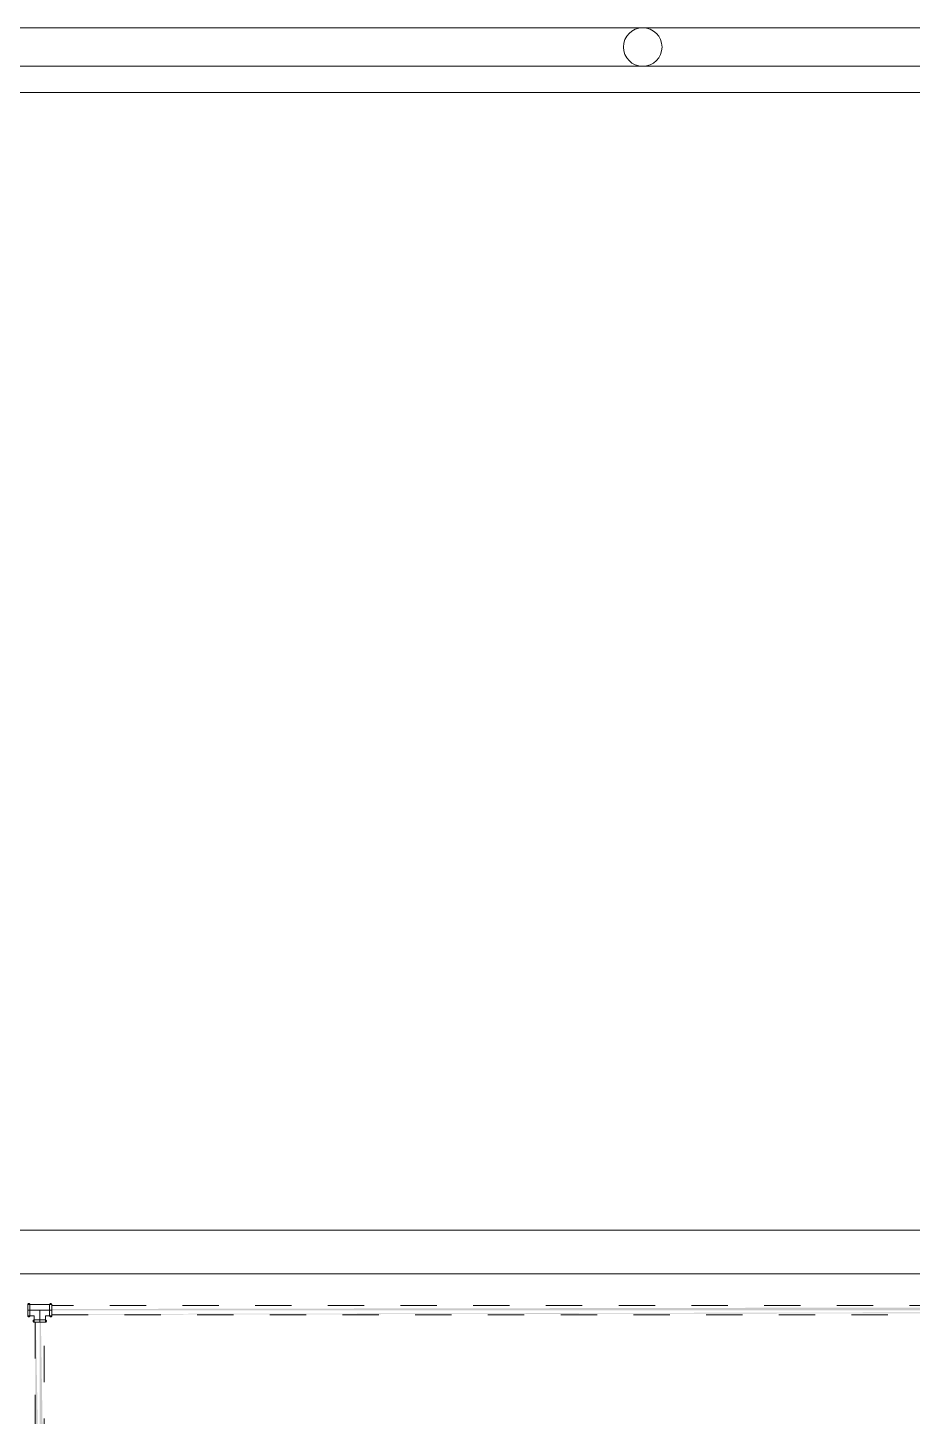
# Model space of a CAD drawing. Header units: metres. Extents: x 149 to 429, y -3 to 162.
# Drawn here: x 337.131 to 339.564, y 103.572 to 107.392 of the extents above; entities that cross this region are included whole.
import ezdxf

# ---------------------------------------------------------------- set-up
doc = ezdxf.new("R2010")
doc.units = ezdxf.units.M
doc.linetypes.add('Aligning Line', pattern=[0.012, 0.006, -0.006])
doc.linetypes.add('IMPORT-Dashed _3_', pattern=[0.75, 0.5, -0.25])
doc.layers.add('1053_ARQ_BASE_MATADOURO_2_dwg', color=7, linetype='Continuous', lineweight=5, true_color=0x767676)
doc.layers.add('1053_ARQ_BASE_MATADOURO_dwg', color=7, linetype='Continuous', lineweight=5, true_color=0x767676)
for name, color, linetype, lineweight in [('A-PISO', 7, 'Continuous', 5), ('A-PROJEÇÃO', 7, 'IMPORT-Dashed _3_', 15), ('A-VISTA03', 7, 'Continuous', 9), ('P-PIPE', 7, 'Continuous', 5), ('P-PIPE-CNTR', 7, 'Continuous', 5)]:
    doc.layers.add(name, color=color, linetype=linetype, lineweight=lineweight)

# ---------------------------------------------------------------- blocks, each defined once
blk = doc.blocks.new('1053_ARQ_BASE_MATADOURO_dwg_arq geral tgov-4039641-TÉRREO 1_20 - Dependente 2')
at = {"layer": 'A-PROJEÇÃO', "color": 253, "true_color": 0xaaaaaa, "flags": 128}
blk.add_lwpolyline([(12.1996, 15.2781), (-3.0504, 15.2781), (-3.0504, 20.7782), (8.7296, 20.7782)], dxfattribs=at)
at = {"layer": 'A-VISTA03', "color": 253, "true_color": 0xaaaaaa, "flags": 128}
blk.add_lwpolyline([(8.7296, 20.8982), (-3.0504, 20.8982), (-3.0504, 20.7782), (8.7296, 20.7782)], dxfattribs=at)
blk = doc.blocks.new('1053_ARQ_BASE_MATADOURO_dwg-3625622-TÉRREO 1_20 - Dependente 2')
blk.add_blockref('1053_ARQ_BASE_MATADOURO_dwg_arq geral tgov-4039641-TÉRREO 1_20 - Dependente 2', (130.2098, 83.186))
blk = doc.blocks.new('1053_ARQ_BASE_MATADOURO_2_dwg-3637054-TÉRREO 1_20 - Dependente 2')
at = {"layer": 'A-PISO', "color": 253, "true_color": 0xaaaaaa}
for p, q in [((138.9394, 74.2062), (127.1431, 74.2062)), ((138.9394, 74.1002), (127.1431, 74.1002))]:
    blk.add_line(p, q, dxfattribs=at)
at = {"layer": 'A-PISO', "color": 253, "true_color": 0xaaaaaa, "flags": 128}
blk.add_lwpolyline([(127.1431, 71.0282), (127.1431, 74.0282), (138.9394, 74.0282)], dxfattribs=at)
at = {"layer": 'A-PISO', "color": 253, "true_color": 0xaaaaaa}
blk.add_circle((132.4181, 74.1532), 0.053, dxfattribs=at)

msp = doc.modelspace()

# ---------------------------------------------------------------- hatches: boundary and pattern name
at = {"layer": 'P-PIPE', "true_color": 0xc0c0c0}
for points in [[(342.6569, 103.8642), (342.6569, 103.8767), (337.1974, 103.8674), (337.1974, 103.8642), (341.8366, 103.8642)], [(337.1974, 103.8517), (342.6569, 103.8609), (342.6569, 103.8642), (337.1974, 103.8534), (337.1974, 103.8521)], [(337.1524, 103.2663), (337.1644, 103.2663), (337.1536, 103.8312), (337.1524, 103.8312), (337.1524, 103.5905)], [(337.1644, 103.2663), (337.1765, 103.2663), (337.1677, 103.8312), (337.1644, 103.8312), (337.1644, 103.5905)]]:
    msp.add_hatch(color=9, dxfattribs=at).paths.add_polyline_path(points)

# ---------------------------------------------------------------- linework, layer by layer
at = {"layer": 'P-PIPE'}
for p, q in [((337.1974, 103.8799), (337.1314, 103.8799)), ((337.1314, 103.8799), (337.1314, 103.8753)), ((337.1314, 103.8799), (337.1314, 103.8485)), ((337.1349, 103.8824), (337.1339, 103.8824)), ((337.1374, 103.8799), (337.1374, 103.8485)), ((337.1374, 103.8799), (337.1374, 103.8485)), ((337.1914, 103.8485), (337.1914, 103.8799)), ((337.1914, 103.8485), (337.1914, 103.8799)), ((337.1949, 103.8824), (337.1939, 103.8824)), ((337.1974, 103.8778), (337.1974, 103.8799)), ((337.1974, 103.8485), (337.1974, 103.8799)), ((337.1974, 103.8753), (337.1974, 103.8799)), ((337.1974, 103.8485), (337.1974, 103.8799)), ((337.1314, 103.8531), (337.1314, 103.8485)), ((337.1314, 103.8485), (337.1487, 103.8485)), ((337.1339, 103.846), (337.1349, 103.846)), ((337.1462, 103.8347), (337.1462, 103.8337)), ((337.1487, 103.8485), (337.1487, 103.8312)), ((337.1487, 103.8372), (337.1801, 103.8372)), ((337.1487, 103.8372), (337.1801, 103.8372)), ((337.1487, 103.8312), (337.1533, 103.8312)), ((337.1487, 103.8312), (337.1801, 103.8312)), ((337.1533, 103.8312), (337.1487, 103.8312)), ((337.1801, 103.8312), (337.1487, 103.8312)), ((337.1755, 103.8312), (337.1801, 103.8312)), ((337.1801, 103.8312), (337.1755, 103.8312)), ((337.1801, 103.8485), (337.1974, 103.8485)), ((337.1801, 103.8312), (337.1801, 103.8485)), ((337.1826, 103.8337), (337.1826, 103.8347)), ((337.1939, 103.846), (337.1949, 103.846)), ((337.1974, 103.8485), (337.1974, 103.8531)), ((337.1974, 103.8485), (337.1974, 103.8506))]:
    msp.add_line(p, q, dxfattribs=at)
at = {"layer": 'P-PIPE', "linetype": 'Aligning Line', "lineweight": 15}
for p, q in [((342.6569, 103.8767), (337.1974, 103.8767)), ((337.1974, 103.8767), (337.1974, 103.8517)), ((337.1519, 103.8312), (337.1519, 103.2663)), ((337.1769, 103.2663), (337.1769, 103.8312)), ((337.1974, 103.8517), (342.6569, 103.8517))]:
    msp.add_line(p, q, dxfattribs=at)
at = {"layer": 'P-PIPE', "flags": 128}
for points in [[(337.1314, 103.8799), (337.1314, 103.88), (337.1315, 103.8801), (337.1315, 103.8802), (337.1315, 103.8803), (337.1315, 103.8804), (337.1315, 103.8805), (337.1315, 103.8806), (337.1316, 103.8807), (337.1316, 103.8808), (337.1316, 103.8809), (337.1317, 103.8809), (337.1317, 103.881), (337.1318, 103.8811), (337.1318, 103.8812), (337.1319, 103.8813), (337.1319, 103.8814), (337.132, 103.8815), (337.1321, 103.8815), (337.1321, 103.8816), (337.1322, 103.8817), (337.1323, 103.8817), (337.1324, 103.8818), (337.1324, 103.8819), (337.1325, 103.8819), (337.1326, 103.882), (337.1327, 103.882), (337.1328, 103.8821), (337.1329, 103.8821), (337.1329, 103.8822), (337.133, 103.8822), (337.1331, 103.8822), (337.1332, 103.8823), (337.1333, 103.8823), (337.1334, 103.8823), (337.1335, 103.8823), (337.1336, 103.8824), (337.1337, 103.8824), (337.1338, 103.8824), (337.1339, 103.8824), (337.1339, 103.8824)], [(337.1314, 103.8762), (337.1314, 103.8766), (337.1314, 103.8769), (337.1314, 103.8773), (337.1314, 103.8776), (337.1314, 103.878), (337.1314, 103.8782), (337.1314, 103.8785), (337.1314, 103.8788), (337.1314, 103.879), (337.1314, 103.8792), (337.1314, 103.8794), (337.1314, 103.8795), (337.1314, 103.8796), (337.1314, 103.8797), (337.1314, 103.8798), (337.1314, 103.8799), (337.1314, 103.8799)], [(337.1314, 103.8799), (337.1314, 103.8798), (337.1314, 103.8798), (337.1314, 103.8797), (337.1314, 103.8796), (337.1314, 103.8794), (337.1314, 103.8793), (337.1314, 103.8791), (337.1314, 103.8789), (337.1314, 103.8786), (337.1314, 103.8784), (337.1314, 103.8781), (337.1314, 103.8778), (337.1314, 103.8775), (337.1314, 103.8771), (337.1314, 103.8768), (337.1314, 103.8764), (337.1314, 103.876), (337.1314, 103.8756), (337.1314, 103.8751), (337.1314, 103.8747), (337.1314, 103.8742), (337.1314, 103.8737), (337.1314, 103.8732), (337.1314, 103.8727), (337.1314, 103.8721), (337.1314, 103.8716), (337.1314, 103.871), (337.1314, 103.8705), (337.1314, 103.8699), (337.1314, 103.8693), (337.1314, 103.8687), (337.1314, 103.8681), (337.1314, 103.8675), (337.1314, 103.8669), (337.1314, 103.8662), (337.1314, 103.8656), (337.1314, 103.865), (337.1314, 103.8644), (337.1314, 103.8637), (337.1314, 103.8631), (337.1314, 103.8625), (337.1314, 103.8619), (337.1314, 103.8612), (337.1314, 103.8606), (337.1314, 103.86), (337.1314, 103.8594), (337.1314, 103.8588), (337.1314, 103.8582), (337.1314, 103.8577), (337.1314, 103.8571), (337.1314, 103.8565), (337.1314, 103.856), (337.1314, 103.8555), (337.1314, 103.8549), (337.1314, 103.8544), (337.1314, 103.854), (337.1314, 103.8535), (337.1314, 103.853), (337.1314, 103.8526), (337.1314, 103.8522), (337.1314, 103.8518), (337.1314, 103.8514), (337.1314, 103.8511), (337.1314, 103.8507), (337.1314, 103.8504), (337.1314, 103.8501), (337.1314, 103.8499), (337.1314, 103.8496), (337.1314, 103.8494), (337.1314, 103.8492), (337.1314, 103.849), (337.1314, 103.8489), (337.1314, 103.8487), (337.1314, 103.8486), (337.1314, 103.8486), (337.1314, 103.8485), (337.1314, 103.8485)], [(337.1349, 103.8824), (337.135, 103.8824), (337.1351, 103.8824), (337.1352, 103.8824), (337.1353, 103.8824), (337.1354, 103.8823), (337.1355, 103.8823), (337.1356, 103.8823), (337.1357, 103.8823), (337.1358, 103.8822), (337.1359, 103.8822), (337.136, 103.8821), (337.1361, 103.8821), (337.1362, 103.8821), (337.1363, 103.882), (337.1364, 103.8819), (337.1364, 103.8819), (337.1365, 103.8818), (337.1366, 103.8818), (337.1367, 103.8817), (337.1367, 103.8816), (337.1368, 103.8816), (337.1369, 103.8815), (337.1369, 103.8814), (337.137, 103.8813), (337.137, 103.8812), (337.1371, 103.8811), (337.1372, 103.8811), (337.1372, 103.881), (337.1372, 103.8809), (337.1373, 103.8808), (337.1373, 103.8807), (337.1373, 103.8806), (337.1374, 103.8805), (337.1374, 103.8804), (337.1374, 103.8803), (337.1374, 103.8802), (337.1374, 103.8801), (337.1374, 103.88), (337.1374, 103.8799), (337.1374, 103.8799)], [(337.1374, 103.8799), (337.1374, 103.8798), (337.1374, 103.8798), (337.1374, 103.8797), (337.1374, 103.8796), (337.1374, 103.8794), (337.1374, 103.8793), (337.1374, 103.8791), (337.1374, 103.8789), (337.1374, 103.8786), (337.1374, 103.8784), (337.1374, 103.8781), (337.1374, 103.8778), (337.1374, 103.8775), (337.1374, 103.8771), (337.1374, 103.8768), (337.1374, 103.8764), (337.1374, 103.876), (337.1374, 103.8756), (337.1374, 103.8751), (337.1374, 103.8747), (337.1374, 103.8742), (337.1374, 103.8737), (337.1374, 103.8732), (337.1374, 103.8727), (337.1374, 103.8721), (337.1374, 103.8716), (337.1374, 103.871), (337.1374, 103.8705), (337.1374, 103.8699), (337.1374, 103.8693), (337.1374, 103.8687), (337.1374, 103.8681), (337.1374, 103.8675), (337.1374, 103.8669), (337.1374, 103.8662), (337.1374, 103.8656), (337.1374, 103.865), (337.1374, 103.8644), (337.1374, 103.8637), (337.1374, 103.8631), (337.1374, 103.8625), (337.1374, 103.8619), (337.1374, 103.8612), (337.1374, 103.8606), (337.1374, 103.86), (337.1374, 103.8594), (337.1374, 103.8588), (337.1374, 103.8582), (337.1374, 103.8577), (337.1374, 103.8571), (337.1374, 103.8565), (337.1374, 103.856), (337.1374, 103.8555), (337.1374, 103.8549), (337.1374, 103.8544), (337.1374, 103.854), (337.1374, 103.8535), (337.1374, 103.853), (337.1374, 103.8526), (337.1374, 103.8522), (337.1374, 103.8518), (337.1374, 103.8514), (337.1374, 103.8511), (337.1374, 103.8507), (337.1374, 103.8504), (337.1374, 103.8501), (337.1374, 103.8499), (337.1374, 103.8496), (337.1374, 103.8494), (337.1374, 103.8492), (337.1374, 103.849), (337.1374, 103.8489), (337.1374, 103.8487), (337.1374, 103.8486), (337.1374, 103.8486), (337.1374, 103.8485), (337.1374, 103.8485)], [(337.1374, 103.8485), (337.1374, 103.8485), (337.1374, 103.8486), (337.1374, 103.8487), (337.1374, 103.8488), (337.1374, 103.8489), (337.1374, 103.8491), (337.1374, 103.8493), (337.1374, 103.8495), (337.1374, 103.8497), (337.1374, 103.85), (337.1374, 103.8503), (337.1374, 103.8506), (337.1374, 103.8509), (337.1374, 103.8512), (337.1374, 103.8516), (337.1374, 103.852), (337.1374, 103.8524), (337.1374, 103.8528), (337.1374, 103.8532), (337.1374, 103.8537), (337.1374, 103.8542), (337.1374, 103.8547), (337.1374, 103.8552), (337.1374, 103.8557), (337.1374, 103.8562), (337.1374, 103.8568), (337.1374, 103.8573), (337.1374, 103.8579), (337.1374, 103.8585), (337.1374, 103.8591), (337.1374, 103.8597), (337.1374, 103.8603), (337.1374, 103.8609), (337.1374, 103.8615), (337.1374, 103.8621), (337.1374, 103.8628), (337.1374, 103.8634), (337.1374, 103.864), (337.1374, 103.8646), (337.1374, 103.8653), (337.1374, 103.8659), (337.1374, 103.8665), (337.1374, 103.8671), (337.1374, 103.8678), (337.1374, 103.8684), (337.1374, 103.869), (337.1374, 103.8696), (337.1374, 103.8701), (337.1374, 103.8707), (337.1374, 103.8713), (337.1374, 103.8718), (337.1374, 103.8724), (337.1374, 103.8729), (337.1374, 103.8734), (337.1374, 103.8739), (337.1374, 103.8744), (337.1374, 103.8749), (337.1374, 103.8753), (337.1374, 103.8758), (337.1374, 103.8762), (337.1374, 103.8766), (337.1374, 103.8769), (337.1374, 103.8773), (337.1374, 103.8776), (337.1374, 103.878), (337.1374, 103.8782), (337.1374, 103.8785), (337.1374, 103.8788), (337.1374, 103.879), (337.1374, 103.8792), (337.1374, 103.8794), (337.1374, 103.8795), (337.1374, 103.8796), (337.1374, 103.8797), (337.1374, 103.8798), (337.1374, 103.8799), (337.1374, 103.8799)], [(337.1914, 103.8799), (337.1914, 103.88), (337.1915, 103.8801), (337.1915, 103.8802), (337.1915, 103.8803), (337.1915, 103.8804), (337.1915, 103.8805), (337.1915, 103.8806), (337.1916, 103.8807), (337.1916, 103.8808), (337.1916, 103.8809), (337.1917, 103.8809), (337.1917, 103.881), (337.1918, 103.8811), (337.1918, 103.8812), (337.1919, 103.8813), (337.1919, 103.8814), (337.192, 103.8815), (337.1921, 103.8815), (337.1921, 103.8816), (337.1922, 103.8817), (337.1923, 103.8817), (337.1924, 103.8818), (337.1924, 103.8819), (337.1925, 103.8819), (337.1926, 103.882), (337.1927, 103.882), (337.1928, 103.8821), (337.1929, 103.8821), (337.1929, 103.8822), (337.193, 103.8822), (337.1931, 103.8822), (337.1932, 103.8823), (337.1933, 103.8823), (337.1934, 103.8823), (337.1935, 103.8823), (337.1936, 103.8824), (337.1937, 103.8824), (337.1938, 103.8824), (337.1939, 103.8824), (337.1939, 103.8824)], [(337.1914, 103.8485), (337.1914, 103.8485), (337.1914, 103.8486), (337.1914, 103.8487), (337.1914, 103.8488), (337.1914, 103.8489), (337.1914, 103.8491), (337.1914, 103.8493), (337.1914, 103.8495), (337.1914, 103.8497), (337.1914, 103.85), (337.1914, 103.8503), (337.1914, 103.8506), (337.1914, 103.8509), (337.1914, 103.8512), (337.1914, 103.8516), (337.1914, 103.852), (337.1914, 103.8524), (337.1914, 103.8528), (337.1914, 103.8532), (337.1914, 103.8537), (337.1914, 103.8542), (337.1914, 103.8547), (337.1914, 103.8552), (337.1914, 103.8557), (337.1914, 103.8562), (337.1914, 103.8568), (337.1914, 103.8573), (337.1914, 103.8579), (337.1914, 103.8585), (337.1914, 103.8591), (337.1914, 103.8597), (337.1914, 103.8603), (337.1914, 103.8609), (337.1914, 103.8615), (337.1914, 103.8621), (337.1914, 103.8628), (337.1914, 103.8634), (337.1914, 103.864), (337.1914, 103.8646), (337.1914, 103.8653), (337.1914, 103.8659), (337.1914, 103.8665), (337.1914, 103.8671), (337.1914, 103.8678), (337.1914, 103.8684), (337.1914, 103.869), (337.1914, 103.8696), (337.1914, 103.8701), (337.1914, 103.8707), (337.1914, 103.8713), (337.1914, 103.8718), (337.1914, 103.8724), (337.1914, 103.8729), (337.1914, 103.8734), (337.1914, 103.8739), (337.1914, 103.8744), (337.1914, 103.8749), (337.1914, 103.8753), (337.1914, 103.8758), (337.1914, 103.8762), (337.1914, 103.8766), (337.1914, 103.8769), (337.1914, 103.8773), (337.1914, 103.8776), (337.1914, 103.878), (337.1914, 103.8782), (337.1914, 103.8785), (337.1914, 103.8788), (337.1914, 103.879), (337.1914, 103.8792), (337.1914, 103.8794), (337.1914, 103.8795), (337.1914, 103.8796), (337.1914, 103.8797), (337.1914, 103.8798), (337.1914, 103.8799), (337.1914, 103.8799)], [(337.1914, 103.8799), (337.1914, 103.8798), (337.1914, 103.8798), (337.1914, 103.8797), (337.1914, 103.8796), (337.1914, 103.8794), (337.1914, 103.8793), (337.1914, 103.8791), (337.1914, 103.8789), (337.1914, 103.8786), (337.1914, 103.8784), (337.1914, 103.8781), (337.1914, 103.8778), (337.1914, 103.8775), (337.1914, 103.8771), (337.1914, 103.8768), (337.1914, 103.8764), (337.1914, 103.876), (337.1914, 103.8756), (337.1914, 103.8751), (337.1914, 103.8747), (337.1914, 103.8742), (337.1914, 103.8737), (337.1914, 103.8732), (337.1914, 103.8727), (337.1914, 103.8721), (337.1914, 103.8716), (337.1914, 103.871), (337.1914, 103.8705), (337.1914, 103.8699), (337.1914, 103.8693), (337.1914, 103.8687), (337.1914, 103.8681), (337.1914, 103.8675), (337.1914, 103.8669), (337.1914, 103.8662), (337.1914, 103.8656), (337.1914, 103.865), (337.1914, 103.8644), (337.1914, 103.8637), (337.1914, 103.8631), (337.1914, 103.8625), (337.1914, 103.8619), (337.1914, 103.8612), (337.1914, 103.8606), (337.1914, 103.86), (337.1914, 103.8594), (337.1914, 103.8588), (337.1914, 103.8582), (337.1914, 103.8577), (337.1914, 103.8571), (337.1914, 103.8565), (337.1914, 103.856), (337.1914, 103.8555), (337.1914, 103.8549), (337.1914, 103.8544), (337.1914, 103.854), (337.1914, 103.8535), (337.1914, 103.853), (337.1914, 103.8526), (337.1914, 103.8522), (337.1914, 103.8518), (337.1914, 103.8514), (337.1914, 103.8511), (337.1914, 103.8507), (337.1914, 103.8504), (337.1914, 103.8501), (337.1914, 103.8499), (337.1914, 103.8496), (337.1914, 103.8494), (337.1914, 103.8492), (337.1914, 103.849), (337.1914, 103.8489), (337.1914, 103.8487), (337.1914, 103.8486), (337.1914, 103.8486), (337.1914, 103.8485), (337.1914, 103.8485)], [(337.1949, 103.8824), (337.195, 103.8824), (337.1951, 103.8824), (337.1952, 103.8824), (337.1953, 103.8824), (337.1954, 103.8823), (337.1955, 103.8823), (337.1956, 103.8823), (337.1957, 103.8823), (337.1958, 103.8822), (337.1959, 103.8822), (337.196, 103.8821), (337.1961, 103.8821), (337.1962, 103.8821), (337.1963, 103.882), (337.1964, 103.8819), (337.1964, 103.8819), (337.1965, 103.8818), (337.1966, 103.8818), (337.1967, 103.8817), (337.1967, 103.8816), (337.1968, 103.8816), (337.1969, 103.8815), (337.1969, 103.8814), (337.197, 103.8813), (337.197, 103.8812), (337.1971, 103.8811), (337.1972, 103.8811), (337.1972, 103.881), (337.1972, 103.8809), (337.1973, 103.8808), (337.1973, 103.8807), (337.1973, 103.8806), (337.1974, 103.8805), (337.1974, 103.8804), (337.1974, 103.8803), (337.1974, 103.8802), (337.1974, 103.8801), (337.1974, 103.88), (337.1974, 103.8799), (337.1974, 103.8799)], [(337.1974, 103.8799), (337.1974, 103.8798), (337.1974, 103.8798), (337.1974, 103.8797), (337.1974, 103.8796), (337.1974, 103.8794), (337.1974, 103.8793), (337.1974, 103.8791), (337.1974, 103.8789), (337.1974, 103.8786), (337.1974, 103.8784), (337.1974, 103.8781), (337.1974, 103.8778), (337.1974, 103.8775), (337.1974, 103.8771), (337.1974, 103.8768), (337.1974, 103.8764)], [(337.1974, 103.8485), (337.1974, 103.8485), (337.1974, 103.8486), (337.1974, 103.8487), (337.1974, 103.8488), (337.1974, 103.8489), (337.1974, 103.8491), (337.1974, 103.8493), (337.1974, 103.8495), (337.1974, 103.8497), (337.1974, 103.85), (337.1974, 103.8503), (337.1974, 103.8506), (337.1974, 103.8509), (337.1974, 103.8512), (337.1974, 103.8516), (337.1974, 103.852), (337.1974, 103.8524), (337.1974, 103.8528), (337.1974, 103.8532), (337.1974, 103.8537), (337.1974, 103.8542), (337.1974, 103.8547), (337.1974, 103.8552), (337.1974, 103.8557), (337.1974, 103.8562), (337.1974, 103.8568), (337.1974, 103.8573), (337.1974, 103.8579), (337.1974, 103.8585), (337.1974, 103.8591), (337.1974, 103.8597), (337.1974, 103.8603), (337.1974, 103.8609), (337.1974, 103.8615), (337.1974, 103.8621), (337.1974, 103.8628), (337.1974, 103.8634), (337.1974, 103.864), (337.1974, 103.8646), (337.1974, 103.8653), (337.1974, 103.8659), (337.1974, 103.8665), (337.1974, 103.8671), (337.1974, 103.8678), (337.1974, 103.8684), (337.1974, 103.869), (337.1974, 103.8696), (337.1974, 103.8701), (337.1974, 103.8707), (337.1974, 103.8713), (337.1974, 103.8718), (337.1974, 103.8724), (337.1974, 103.8729), (337.1974, 103.8734), (337.1974, 103.8739), (337.1974, 103.8744), (337.1974, 103.8749), (337.1974, 103.8753), (337.1974, 103.8758), (337.1974, 103.8762), (337.1974, 103.8766), (337.1974, 103.8769), (337.1974, 103.8773), (337.1974, 103.8776), (337.1974, 103.878), (337.1974, 103.8782), (337.1974, 103.8785), (337.1974, 103.8788), (337.1974, 103.879), (337.1974, 103.8792), (337.1974, 103.8794), (337.1974, 103.8795), (337.1974, 103.8796), (337.1974, 103.8797), (337.1974, 103.8798), (337.1974, 103.8799), (337.1974, 103.8799)], [(337.1314, 103.8485), (337.1314, 103.8485), (337.1314, 103.8486), (337.1314, 103.8487), (337.1314, 103.8488), (337.1314, 103.8489), (337.1314, 103.8491), (337.1314, 103.8493), (337.1314, 103.8495), (337.1314, 103.8497), (337.1314, 103.85), (337.1314, 103.8503), (337.1314, 103.8506), (337.1314, 103.8509), (337.1314, 103.8512), (337.1314, 103.8516), (337.1314, 103.852)], [(337.1339, 103.846), (337.1338, 103.846), (337.1337, 103.846), (337.1336, 103.846), (337.1335, 103.846), (337.1334, 103.846), (337.1334, 103.8461), (337.1333, 103.8461), (337.1332, 103.8461), (337.1331, 103.8461), (337.133, 103.8462), (337.1329, 103.8462), (337.1328, 103.8463), (337.1327, 103.8463), (337.1326, 103.8464), (337.1325, 103.8464), (337.1325, 103.8465), (337.1324, 103.8465), (337.1323, 103.8466), (337.1322, 103.8467), (337.1322, 103.8467), (337.1321, 103.8468), (337.132, 103.8469), (337.132, 103.847), (337.1319, 103.8471), (337.1318, 103.8471), (337.1318, 103.8472), (337.1317, 103.8473), (337.1317, 103.8474), (337.1317, 103.8475), (337.1316, 103.8476), (337.1316, 103.8477), (337.1316, 103.8478), (337.1315, 103.8479), (337.1315, 103.848), (337.1315, 103.8481), (337.1315, 103.8482), (337.1315, 103.8483), (337.1314, 103.8484), (337.1314, 103.8485), (337.1314, 103.8485)], [(337.1374, 103.8485), (337.1374, 103.8484), (337.1374, 103.8483), (337.1374, 103.8482), (337.1374, 103.8481), (337.1374, 103.848), (337.1374, 103.8479), (337.1373, 103.8478), (337.1373, 103.8477), (337.1373, 103.8476), (337.1372, 103.8475), (337.1372, 103.8474), (337.1372, 103.8473), (337.1371, 103.8472), (337.1371, 103.8472), (337.137, 103.8471), (337.137, 103.847), (337.1369, 103.8469), (337.1368, 103.8468), (337.1368, 103.8468), (337.1367, 103.8467), (337.1366, 103.8466), (337.1365, 103.8466), (337.1365, 103.8465), (337.1364, 103.8464), (337.1363, 103.8464), (337.1362, 103.8463), (337.1361, 103.8463), (337.136, 103.8462), (337.1359, 103.8462), (337.1359, 103.8462), (337.1358, 103.8461), (337.1357, 103.8461), (337.1356, 103.8461), (337.1355, 103.846), (337.1354, 103.846), (337.1353, 103.846), (337.1352, 103.846), (337.1351, 103.846), (337.135, 103.846), (337.1349, 103.846)], [(337.1462, 103.8347), (337.1462, 103.8348), (337.1463, 103.8349), (337.1463, 103.835), (337.1463, 103.8351), (337.1463, 103.8352), (337.1463, 103.8353), (337.1463, 103.8354), (337.1464, 103.8355), (337.1464, 103.8356), (337.1464, 103.8357), (337.1465, 103.8357), (337.1465, 103.8358), (337.1466, 103.8359), (337.1466, 103.836), (337.1467, 103.8361), (337.1467, 103.8362), (337.1468, 103.8363), (337.1469, 103.8363), (337.1469, 103.8364), (337.147, 103.8365), (337.1471, 103.8365), (337.1472, 103.8366), (337.1472, 103.8367), (337.1473, 103.8367), (337.1474, 103.8368), (337.1475, 103.8368), (337.1476, 103.8369), (337.1477, 103.8369), (337.1477, 103.837), (337.1478, 103.837), (337.1479, 103.837), (337.148, 103.8371), (337.1481, 103.8371), (337.1482, 103.8371), (337.1483, 103.8371), (337.1484, 103.8372), (337.1485, 103.8372), (337.1486, 103.8372), (337.1487, 103.8372), (337.1487, 103.8372)], [(337.1487, 103.8312), (337.1486, 103.8312), (337.1485, 103.8312), (337.1484, 103.8312), (337.1483, 103.8312), (337.1482, 103.8312), (337.1482, 103.8313), (337.1481, 103.8313), (337.148, 103.8313), (337.1479, 103.8313), (337.1478, 103.8314), (337.1477, 103.8314), (337.1476, 103.8315), (337.1475, 103.8315), (337.1474, 103.8316), (337.1473, 103.8316), (337.1473, 103.8317), (337.1472, 103.8317), (337.1471, 103.8318), (337.147, 103.8319), (337.147, 103.8319), (337.1469, 103.832), (337.1468, 103.8321), (337.1468, 103.8322), (337.1467, 103.8323), (337.1466, 103.8323), (337.1466, 103.8324), (337.1465, 103.8325), (337.1465, 103.8326), (337.1465, 103.8327), (337.1464, 103.8328), (337.1464, 103.8329), (337.1464, 103.833), (337.1463, 103.8331), (337.1463, 103.8332), (337.1463, 103.8333), (337.1463, 103.8334), (337.1463, 103.8335), (337.1462, 103.8336), (337.1462, 103.8337), (337.1462, 103.8337)], [(337.1801, 103.8372), (337.1801, 103.8372), (337.18, 103.8372), (337.1799, 103.8372), (337.1798, 103.8372), (337.1797, 103.8372), (337.1795, 103.8372), (337.1793, 103.8372), (337.1791, 103.8372), (337.1789, 103.8372), (337.1786, 103.8372), (337.1784, 103.8372), (337.1781, 103.8372), (337.1777, 103.8372), (337.1774, 103.8372), (337.177, 103.8372), (337.1767, 103.8372), (337.1762, 103.8372), (337.1758, 103.8372), (337.1754, 103.8372), (337.1749, 103.8372), (337.1744, 103.8372), (337.174, 103.8372), (337.1734, 103.8372), (337.1729, 103.8372), (337.1724, 103.8372), (337.1718, 103.8372), (337.1713, 103.8372), (337.1707, 103.8372), (337.1701, 103.8372), (337.1695, 103.8372), (337.1689, 103.8372), (337.1683, 103.8372), (337.1677, 103.8372), (337.1671, 103.8372), (337.1665, 103.8372), (337.1659, 103.8372), (337.1652, 103.8372), (337.1646, 103.8372), (337.164, 103.8372), (337.1634, 103.8372), (337.1627, 103.8372), (337.1621, 103.8372), (337.1615, 103.8372), (337.1609, 103.8372), (337.1603, 103.8372), (337.1597, 103.8372), (337.1591, 103.8372), (337.1585, 103.8372), (337.1579, 103.8372), (337.1573, 103.8372), (337.1568, 103.8372), (337.1562, 103.8372), (337.1557, 103.8372), (337.1552, 103.8372), (337.1547, 103.8372), (337.1542, 103.8372), (337.1538, 103.8372), (337.1533, 103.8372), (337.1529, 103.8372), (337.1525, 103.8372), (337.1521, 103.8372), (337.1517, 103.8372), (337.1513, 103.8372), (337.151, 103.8372), (337.1507, 103.8372), (337.1504, 103.8372), (337.1501, 103.8372), (337.1499, 103.8372), (337.1497, 103.8372), (337.1495, 103.8372), (337.1493, 103.8372), (337.1491, 103.8372), (337.149, 103.8372), (337.1489, 103.8372), (337.1488, 103.8372), (337.1488, 103.8372), (337.1487, 103.8372)], [(337.1525, 103.8312), (337.1521, 103.8312), (337.1517, 103.8312), (337.1513, 103.8312), (337.151, 103.8312), (337.1507, 103.8312), (337.1504, 103.8312), (337.1501, 103.8312), (337.1499, 103.8312), (337.1497, 103.8312), (337.1495, 103.8312), (337.1493, 103.8312), (337.1491, 103.8312), (337.149, 103.8312), (337.1489, 103.8312), (337.1488, 103.8312), (337.1488, 103.8312), (337.1487, 103.8312)], [(337.1488, 103.8372), (337.1488, 103.8372), (337.1489, 103.8372), (337.1489, 103.8372), (337.1491, 103.8372), (337.1492, 103.8372), (337.1494, 103.8372), (337.1495, 103.8372), (337.1498, 103.8372), (337.15, 103.8372), (337.1502, 103.8372), (337.1505, 103.8372), (337.1508, 103.8372), (337.1511, 103.8372), (337.1515, 103.8372), (337.1519, 103.8372), (337.1522, 103.8372), (337.1526, 103.8372), (337.1531, 103.8372), (337.1535, 103.8372), (337.154, 103.8372), (337.1544, 103.8372), (337.1549, 103.8372), (337.1554, 103.8372), (337.156, 103.8372), (337.1565, 103.8372), (337.157, 103.8372), (337.1576, 103.8372), (337.1582, 103.8372), (337.1588, 103.8372), (337.1593, 103.8372), (337.1599, 103.8372), (337.1605, 103.8372), (337.1612, 103.8372), (337.1618, 103.8372), (337.1624, 103.8372), (337.163, 103.8372), (337.1636, 103.8372), (337.1643, 103.8372), (337.1649, 103.8372), (337.1655, 103.8372), (337.1662, 103.8372), (337.1668, 103.8372), (337.1674, 103.8372), (337.168, 103.8372), (337.1686, 103.8372), (337.1692, 103.8372), (337.1698, 103.8372), (337.1704, 103.8372), (337.171, 103.8372), (337.1715, 103.8372), (337.1721, 103.8372), (337.1726, 103.8372), (337.1732, 103.8372), (337.1737, 103.8372), (337.1742, 103.8372), (337.1747, 103.8372), (337.1751, 103.8372), (337.1756, 103.8372), (337.176, 103.8372), (337.1764, 103.8372), (337.1768, 103.8372), (337.1772, 103.8372), (337.1776, 103.8372), (337.1779, 103.8372), (337.1782, 103.8372), (337.1785, 103.8372), (337.1788, 103.8372), (337.179, 103.8372), (337.1792, 103.8372), (337.1794, 103.8372), (337.1796, 103.8372), (337.1798, 103.8372), (337.1799, 103.8372), (337.18, 103.8372), (337.1801, 103.8372), (337.1801, 103.8372), (337.1801, 103.8372)], [(337.1488, 103.8312), (337.1488, 103.8312), (337.1489, 103.8312), (337.1489, 103.8312), (337.1491, 103.8312), (337.1492, 103.8312), (337.1494, 103.8312), (337.1495, 103.8312), (337.1498, 103.8312), (337.15, 103.8312), (337.1502, 103.8312), (337.1505, 103.8312), (337.1508, 103.8312), (337.1511, 103.8312), (337.1515, 103.8312), (337.1519, 103.8312), (337.1522, 103.8312), (337.1526, 103.8312), (337.1531, 103.8312), (337.1535, 103.8312), (337.154, 103.8312), (337.1544, 103.8312), (337.1549, 103.8312), (337.1554, 103.8312), (337.156, 103.8312), (337.1565, 103.8312), (337.157, 103.8312), (337.1576, 103.8312), (337.1582, 103.8312), (337.1588, 103.8312), (337.1593, 103.8312), (337.1599, 103.8312), (337.1605, 103.8312), (337.1612, 103.8312), (337.1618, 103.8312), (337.1624, 103.8312), (337.163, 103.8312), (337.1636, 103.8312), (337.1643, 103.8312), (337.1649, 103.8312), (337.1655, 103.8312), (337.1662, 103.8312), (337.1668, 103.8312), (337.1674, 103.8312), (337.168, 103.8312), (337.1686, 103.8312), (337.1692, 103.8312), (337.1698, 103.8312), (337.1704, 103.8312), (337.171, 103.8312), (337.1715, 103.8312), (337.1721, 103.8312), (337.1726, 103.8312), (337.1732, 103.8312), (337.1737, 103.8312), (337.1742, 103.8312), (337.1747, 103.8312), (337.1751, 103.8312), (337.1756, 103.8312), (337.176, 103.8312), (337.1764, 103.8312), (337.1768, 103.8312), (337.1772, 103.8312), (337.1776, 103.8312), (337.1779, 103.8312), (337.1782, 103.8312), (337.1785, 103.8312), (337.1788, 103.8312), (337.179, 103.8312), (337.1792, 103.8312), (337.1794, 103.8312), (337.1796, 103.8312), (337.1798, 103.8312), (337.1799, 103.8312), (337.18, 103.8312), (337.1801, 103.8312), (337.1801, 103.8312), (337.1801, 103.8312)], [(337.1801, 103.8312), (337.1801, 103.8312), (337.18, 103.8312), (337.1799, 103.8312), (337.1798, 103.8312), (337.1797, 103.8312), (337.1795, 103.8312), (337.1793, 103.8312), (337.1791, 103.8312), (337.1789, 103.8312), (337.1786, 103.8312), (337.1784, 103.8312), (337.1781, 103.8312), (337.1777, 103.8312), (337.1774, 103.8312), (337.177, 103.8312), (337.1767, 103.8312)], [(337.1801, 103.8372), (337.1802, 103.8372), (337.1803, 103.8372), (337.1804, 103.8372), (337.1805, 103.8372), (337.1806, 103.8371), (337.1807, 103.8371), (337.1808, 103.8371), (337.1809, 103.8371), (337.181, 103.837), (337.1811, 103.837), (337.1812, 103.8369), (337.1813, 103.8369), (337.1814, 103.8369), (337.1815, 103.8368), (337.1816, 103.8367), (337.1816, 103.8367), (337.1817, 103.8366), (337.1818, 103.8366), (337.1819, 103.8365), (337.1819, 103.8364), (337.182, 103.8364), (337.1821, 103.8363), (337.1821, 103.8362), (337.1822, 103.8361), (337.1822, 103.836), (337.1823, 103.8359), (337.1824, 103.8359), (337.1824, 103.8358), (337.1824, 103.8357), (337.1825, 103.8356), (337.1825, 103.8355), (337.1825, 103.8354), (337.1826, 103.8353), (337.1826, 103.8352), (337.1826, 103.8351), (337.1826, 103.835), (337.1826, 103.8349), (337.1826, 103.8348), (337.1826, 103.8347), (337.1826, 103.8347)], [(337.1826, 103.8337), (337.1826, 103.8336), (337.1826, 103.8335), (337.1826, 103.8334), (337.1826, 103.8333), (337.1826, 103.8332), (337.1826, 103.8331), (337.1825, 103.833), (337.1825, 103.8329), (337.1825, 103.8328), (337.1824, 103.8327), (337.1824, 103.8326), (337.1824, 103.8325), (337.1823, 103.8324), (337.1823, 103.8324), (337.1822, 103.8323), (337.1822, 103.8322), (337.1821, 103.8321), (337.182, 103.832), (337.182, 103.832), (337.1819, 103.8319), (337.1818, 103.8318), (337.1817, 103.8318), (337.1817, 103.8317), (337.1816, 103.8316), (337.1815, 103.8316), (337.1814, 103.8315), (337.1813, 103.8315), (337.1812, 103.8314), (337.1811, 103.8314), (337.1811, 103.8314), (337.181, 103.8313), (337.1809, 103.8313), (337.1808, 103.8313), (337.1807, 103.8312), (337.1806, 103.8312), (337.1805, 103.8312), (337.1804, 103.8312), (337.1803, 103.8312), (337.1802, 103.8312), (337.1801, 103.8312)], [(337.1939, 103.846), (337.1938, 103.846), (337.1937, 103.846), (337.1936, 103.846), (337.1935, 103.846), (337.1934, 103.846), (337.1934, 103.8461), (337.1933, 103.8461), (337.1932, 103.8461), (337.1931, 103.8461), (337.193, 103.8462), (337.1929, 103.8462), (337.1928, 103.8463), (337.1927, 103.8463), (337.1926, 103.8464), (337.1925, 103.8464), (337.1925, 103.8465), (337.1924, 103.8465), (337.1923, 103.8466), (337.1922, 103.8467), (337.1922, 103.8467), (337.1921, 103.8468), (337.192, 103.8469), (337.192, 103.847), (337.1919, 103.8471), (337.1918, 103.8471), (337.1918, 103.8472), (337.1917, 103.8473), (337.1917, 103.8474), (337.1917, 103.8475), (337.1916, 103.8476), (337.1916, 103.8477), (337.1916, 103.8478), (337.1915, 103.8479), (337.1915, 103.848), (337.1915, 103.8481), (337.1915, 103.8482), (337.1915, 103.8483), (337.1914, 103.8484), (337.1914, 103.8485), (337.1914, 103.8485)], [(337.1974, 103.8485), (337.1974, 103.8484), (337.1974, 103.8483), (337.1974, 103.8482), (337.1974, 103.8481), (337.1974, 103.848), (337.1974, 103.8479), (337.1973, 103.8478), (337.1973, 103.8477), (337.1973, 103.8476), (337.1972, 103.8475), (337.1972, 103.8474), (337.1972, 103.8473), (337.1971, 103.8472), (337.1971, 103.8472), (337.197, 103.8471), (337.197, 103.847), (337.1969, 103.8469), (337.1968, 103.8468), (337.1968, 103.8468), (337.1967, 103.8467), (337.1966, 103.8466), (337.1965, 103.8466), (337.1965, 103.8465), (337.1964, 103.8464), (337.1963, 103.8464), (337.1962, 103.8463), (337.1961, 103.8463), (337.196, 103.8462), (337.1959, 103.8462), (337.1959, 103.8462), (337.1958, 103.8461), (337.1957, 103.8461), (337.1956, 103.8461), (337.1955, 103.846), (337.1954, 103.846), (337.1953, 103.846), (337.1952, 103.846), (337.1951, 103.846), (337.195, 103.846), (337.1949, 103.846)], [(337.1974, 103.8522), (337.1974, 103.8518), (337.1974, 103.8514), (337.1974, 103.8511), (337.1974, 103.8507), (337.1974, 103.8504), (337.1974, 103.8501), (337.1974, 103.8499), (337.1974, 103.8496), (337.1974, 103.8494), (337.1974, 103.8492), (337.1974, 103.849), (337.1974, 103.8489), (337.1974, 103.8487), (337.1974, 103.8486), (337.1974, 103.8486), (337.1974, 103.8485), (337.1974, 103.8485)]]:
    msp.add_lwpolyline(points, dxfattribs=at)
at = {"layer": 'P-PIPE', "linetype": 'Aligning Line', "lineweight": 15}
for start_param, end_param in [(3.141593, 3.403392), (1.570796, 3.141593), (0, 1.570796), (6.021386, 6.283185)]:
    msp.add_ellipse((337.1644, 103.8312), major_axis=(0.0125, 0), ratio=0.000013, start_param=start_param, end_param=end_param, dxfattribs=at)
at = {"layer": 'P-PIPE-CNTR'}
for p, q in [((337.1314, 103.8642), (337.1974, 103.8642)), ((337.1644, 103.8312), (337.1644, 103.8642))]:
    msp.add_line(p, q, dxfattribs=at)

# ---------------------------------------------------------------- block references
at = {"layer": '1053_ARQ_BASE_MATADOURO_2_dwg', "color": 253, "true_color": 0xaaaaaa}
msp.add_blockref('1053_ARQ_BASE_MATADOURO_2_dwg-3637054-TÉRREO 1_20 - Dependente 2', (206.405, 33.186), dxfattribs=at)
at = {"layer": '1053_ARQ_BASE_MATADOURO_dwg', "color": 253, "true_color": 0xaaaaaa}
msp.add_blockref('1053_ARQ_BASE_MATADOURO_dwg-3625622-TÉRREO 1_20 - Dependente 2', (206.405, 0), dxfattribs=at)

doc.saveas('drawing.dxf')
